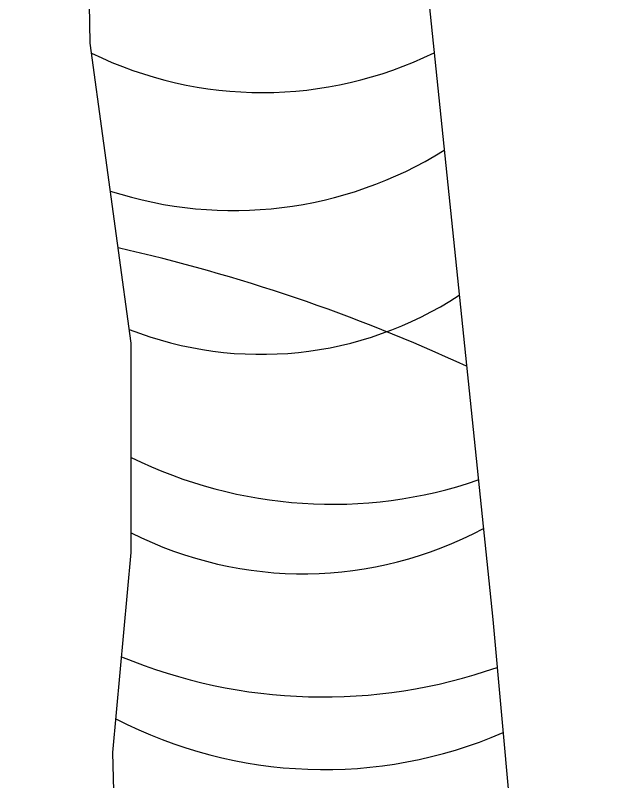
# Model space of a CAD drawing. Header units: millimetres. Extents: x 603733 to 1211550, y 1310999 to 2622648.
# Drawn here: x 604431.887 to 604432.632, y 1311058 to 1311058.972 of the extents above; entities that cross this region are included whole.
import ezdxf

# ---------------------------------------------------------------- set-up
doc = ezdxf.new("R2010")
doc.units = ezdxf.units.MM
doc.layers.add('elenarbi-Trees', color=42, linetype='Continuous')

# ---------------------------------------------------------------- blocks, each defined once
blk = doc.blocks.new('A$C7BB81706')
at = {"layer": 'elenarbi-Trees', "color": 3}
blk.add_lwpolyline([(131.487, 170.218), (135.121, 124.361), (136.485, 82.137), (140.123, 46.997), (141.94, 27.02), (144.212, 11.583), (146.029, 4.319), (146, 1.424), (117.046, 0.723), (120.028, 27.551), (119.712, 39.841), (120.69, 50.594), (120.69, 61.835), (118.489, 77.965), (117.999, 106.069), (116.781, 138.773), (115.241, 150.576), (114.726, 161.097), (114.47, 170.334)], dxfattribs=at)
at = {"layer": 'elenarbi-Trees', "color": 32}
for centre, radius, start, end in [((127.751, 96.286), 20.974, 244.0164, 296.0766), ((126.188, 90.374), 21.404, 251.9983, 301.9412), ((99.364, -24.475), 93.734, 65.17724, 77.28765), ((127.674, 80.671), 19.429, 248.61, 303.2216), ((131.478, 77.561), 24.377, 243.7326, 288.8313), ((129.943, 69.909), 20.465, 243.1203, 298.2124), ((131.022, 71.061), 28.236, 247.421, 289.3076), ((131.063, 63.18), 24.256, 242.539, 293.3496)]:
    blk.add_arc(centre, radius, start, end, dxfattribs=at)

msp = doc.modelspace()

# ---------------------------------------------------------------- block references
at = {"xscale": 0.02360150058103174, "yscale": 0.02360150058103174, "zscale": 0.02360150058103174}
msp.add_blockref('A$C7BB81706', (604429.18561, 1311057.09642), dxfattribs=at)

doc.saveas('drawing.dxf')
